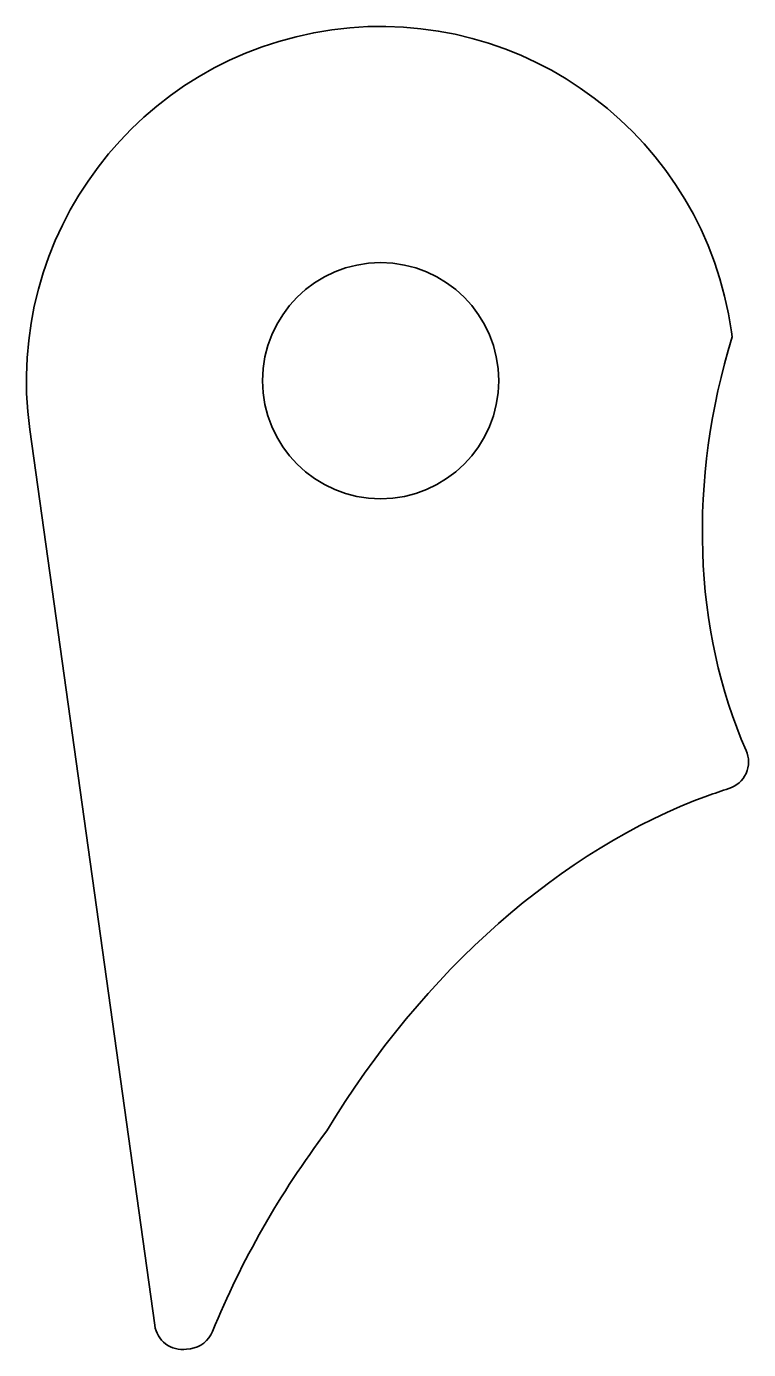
# Model space of a CAD drawing. Extents: x 115.3 to 141, y 96.2 to 143.2.
import ezdxf

# ---------------------------------------------------------------- set-up
doc = ezdxf.new("R2010")
doc.units = 0

msp = doc.modelspace()

# ---------------------------------------------------------------- linework, layer by layer
at = {"color": 7, "lineweight": 35}
for p, q in [((140.448135, 132.199036), (140.422363, 132.383911)), ((115.463852, 128.903564), (119.906372, 97.04512)), ((121.034897, 96.19281), (121.176765, 96.212593))]:
    msp.add_line(p, q, dxfattribs=at)
msp.add_circle((127.943108, 130.643738), 4.2, dxfattribs=at)
for centre, radius, start, end in [((127.943108, 130.643738), 12.6, 7.938455, 187.938451), ((140.030563, 117.089645), 1, 287.364305, 23.901981), ((145.68277, 99.028381), 17.925042, 107.37808, 109.956483), ((120.89679, 97.183228), 1, 187.938451, 277.938453), ((121.038658, 97.203011), 1, 277.938453, 337.915225)]:
    msp.add_arc(centre, radius, start, end, dxfattribs=at)
for centre, major_axis, ratio, start_param, end_param in [((153.800919, 127.989647), (-5.285553, -17.610405), 0.761428, 4.701880585, 5.556979526), ((138.554367, 97.575233), (-11.877632, -17.601196), 0.659322, 3.877717844, 4.793034184), ((136.658188, 94.726555), (-11.885483, -17.614761), 0.659857, 4.631736478, 5.022121978)]:
    msp.add_ellipse(centre, major_axis=major_axis, ratio=ratio, start_param=start_param, end_param=end_param, dxfattribs=at)

doc.saveas('drawing.dxf')
